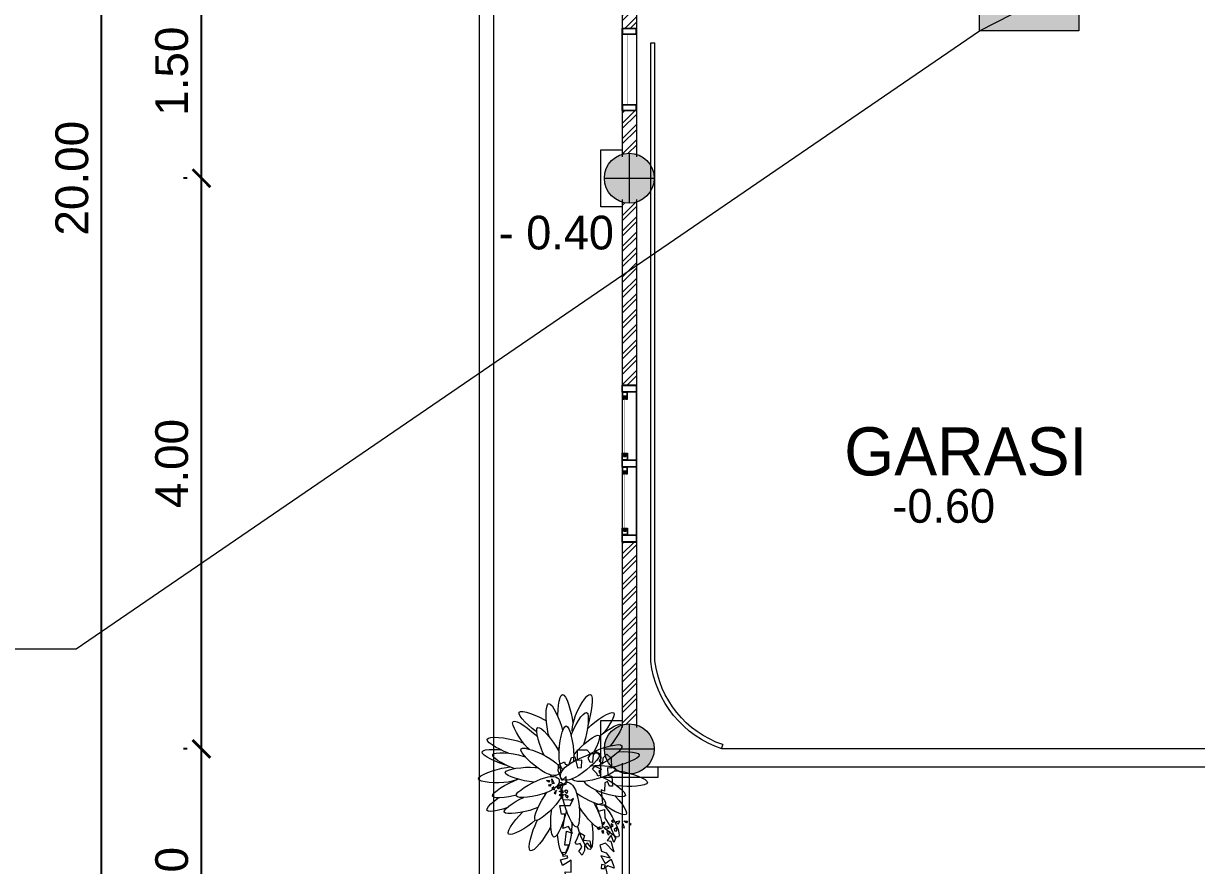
# Model space of a CAD drawing. Header units: millimetres. Extents: x -667 to -468, y -723 to -475.
# Drawn here: x -587.2 to -578.98, y -679.62 to -673.72 of the extents above; entities that cross this region are included whole.
import ezdxf

# ---------------------------------------------------------------- set-up
doc = ezdxf.new("R2010")
doc.units = ezdxf.units.MM
doc.linetypes.add('CENTER', pattern=[2, 1.25, -0.25, 0.25, -0.25])
doc.layers.get('0').update_dxf_attribs({"lineweight": 9})
doc.layers.get('Defpoints').update_dxf_attribs({"lineweight": 0})
for name, color, linetype, lineweight in [('COLUMN', 11, 'Continuous', 9), ('dinding', 36, 'Continuous', 9), ('NOTASI', 250, 'Continuous', 5), ('pintu', 6, 'Continuous', 5), ('TEXT', 26, 'Continuous', 5)]:
    doc.layers.add(name, color=color, linetype=linetype, lineweight=lineweight)
doc.layers.add('LANDSCAPE', color=7, linetype='Continuous', lineweight=9, true_color=0x002409)
doc.styles.get("Standard").update_dxf_attribs({"font": 'arial.ttf'})
doc.dimstyles.new('Copy of 1-100', dxfattribs={"dimtxt": 0.23, "dimasz": 0.125, "dimexe": 0.125, "dimexo": 0.1, "dimgap": 0.09, "dimtad": 1, "dimtoh": 1, "dimzin": 0, "dimdsep": 46, "dimtxsty": 'Standard', "dimblk": 'ARCHTICK', "dimcen": 0.09, "dimdle": 0.125, "dimclrt": 2, "dimadec": 0, "dimazin": 0, "dimtfac": 1, "dimtofl": 0, "dimtmove": 0, "dimatfit": 3, "dimldrblk": 'ARCHTICK', "dimfxl": 1, "dimtolj": 1, "dimtzin": 0, "dimarcsym": 0})
pattern_1 = [(45, (75.192764, -159.11501), (-0.053881537, 0.053881537), []), (45, (75.228685, -159.11501), (-0.053881537, 0.053881537), [])]

# ---------------------------------------------------------------- blocks, each defined once
blk = doc.blocks.new('_ArchTick')
at = {"color": 0, "linetype": 'ByBlock', "const_width": 0.15}
blk.add_lwpolyline([(-0.5, -0.5), (0.5, 0.5)], dxfattribs=at)
blk = doc.blocks.new('*D1069')
at = {"layer": 'Defpoints', "color": 0}
for p in [(-585.9555, -678.8031), (-585.9555, -678.8031), (-585.9555, -680.8031)]:
    blk.add_point(p, dxfattribs=at)
at = {"layer": 'NOTASI', "color": 0, "lineweight": -2}
for p, q in [((-585.9555, -680.9281), (-585.9555, -678.6781)), ((-586.0555, -678.8031), (-586.0805, -678.8031)), ((-586.0555, -680.8031), (-586.0805, -680.8031))]:
    blk.add_line(p, q, dxfattribs=at)
at = {"layer": 'NOTASI', "color": 0, "lineweight": -2, "xscale": 0.125, "yscale": 0.125, "zscale": 0.125}
for p, rotation in [((-585.9555, -678.8031), 90), ((-585.9555, -680.8031), 270)]:
    blk.add_blockref('_ArchTick', p, dxfattribs=dict(at, rotation=rotation))
at = {"layer": 'NOTASI', "color": 2, "insert": (-586.163, -679.8031), "char_height": 0.23, "attachment_point": 5, "rotation": 90}
blk.add_mtext('\\A1;2.00', dxfattribs=at)
blk = doc.blocks.new('*D1070')
at = {"layer": 'Defpoints', "color": 0}
for p in [(-585.9555, -674.8031), (-585.9555, -674.8031), (-585.9555, -678.8031)]:
    blk.add_point(p, dxfattribs=at)
at = {"layer": 'NOTASI', "color": 0, "lineweight": -2}
for p, q in [((-585.9555, -678.9281), (-585.9555, -674.6781)), ((-586.0555, -674.8031), (-586.0805, -674.8031)), ((-586.0555, -678.8031), (-586.0805, -678.8031))]:
    blk.add_line(p, q, dxfattribs=at)
at = {"layer": 'NOTASI', "color": 0, "lineweight": -2, "xscale": 0.125, "yscale": 0.125, "zscale": 0.125}
for p, rotation in [((-585.9555, -674.8031), 90), ((-585.9555, -678.8031), 270)]:
    blk.add_blockref('_ArchTick', p, dxfattribs=dict(at, rotation=rotation))
at = {"layer": 'NOTASI', "color": 2, "insert": (-586.163, -676.8031), "char_height": 0.23, "attachment_point": 5, "rotation": 90}
blk.add_mtext('\\A1;4.00', dxfattribs=at)
blk = doc.blocks.new('*D1071')
at = {"layer": 'Defpoints', "color": 0}
for p in [(-585.9555, -673.3031), (-585.9555, -673.3031), (-585.9555, -674.8031)]:
    blk.add_point(p, dxfattribs=at)
at = {"layer": 'NOTASI', "color": 0, "lineweight": -2}
for p, q in [((-585.9555, -674.9281), (-585.9555, -673.1781)), ((-586.0555, -673.3031), (-586.0805, -673.3031)), ((-586.0555, -674.8031), (-586.0805, -674.8031))]:
    blk.add_line(p, q, dxfattribs=at)
at = {"layer": 'NOTASI', "color": 0, "lineweight": -2, "xscale": 0.125, "yscale": 0.125, "zscale": 0.125}
for p, rotation in [((-585.9555, -673.3031), 90), ((-585.9555, -674.8031), 270)]:
    blk.add_blockref('_ArchTick', p, dxfattribs=dict(at, rotation=rotation))
at = {"layer": 'NOTASI', "color": 2, "insert": (-586.163, -674.0531), "char_height": 0.23, "attachment_point": 5, "rotation": 90}
blk.add_mtext('\\A1;1.50', dxfattribs=at)
blk = doc.blocks.new('*D1076')
at = {"layer": 'Defpoints', "color": 0}
for p in [(-586.6555, -664.8031), (-586.6555, -664.8031), (-586.4555, -684.8031)]:
    blk.add_point(p, dxfattribs=at)
at = {"layer": 'NOTASI', "color": 0, "lineweight": -2}
for p, q in [((-586.6555, -684.9281), (-586.6555, -664.6781)), ((-586.7555, -664.8031), (-586.7805, -664.8031)), ((-586.5555, -684.8031), (-586.7805, -684.8031))]:
    blk.add_line(p, q, dxfattribs=at)
at = {"layer": 'NOTASI', "color": 0, "lineweight": -2, "xscale": 0.125, "yscale": 0.125, "zscale": 0.125}
for p, rotation in [((-586.6555, -664.8031), 90), ((-586.6555, -684.8031), 270)]:
    blk.add_blockref('_ArchTick', p, dxfattribs=dict(at, rotation=rotation))
at = {"layer": 'NOTASI', "color": 2, "insert": (-586.863, -674.8031), "char_height": 0.23, "attachment_point": 5, "rotation": 90}
blk.add_mtext('\\A1;20.00', dxfattribs=at)
blk = doc.blocks.new('SEMAK')
at = {"layer": 'LANDSCAPE', "lineweight": 5}
for p, q in [((489.152, 51.826), (489.164, 51.854)), ((489.173, 51.803), (489.152, 51.826)), ((489.164, 51.854), (489.168, 51.893)), ((489.168, 51.893), (489.199, 51.885)), ((489.211, 51.817), (489.173, 51.803)), ((489.199, 51.885), (489.211, 51.862)), ((489.211, 51.862), (489.211, 51.817)), ((489.281, 51.824), (489.289, 51.859)), ((489.287, 51.805), (489.281, 51.824)), ((489.334, 51.816), (489.287, 51.805)), ((489.289, 51.859), (489.326, 51.866)), ((489.324, 51.88), (489.339, 51.879)), ((489.326, 51.866), (489.324, 51.88)), ((489.357, 51.848), (489.334, 51.816)), ((489.339, 51.879), (489.357, 51.848)), ((489.179, 51.707), (489.204, 51.75)), ((489.211, 51.677), (489.179, 51.707)), ((489.204, 51.75), (489.219, 51.714)), ((489.219, 51.714), (489.211, 51.677)), ((489.262, 51.684), (489.253, 51.621)), ((489.283, 51.692), (489.262, 51.684)), ((489.312, 51.686), (489.283, 51.692)), ((489.307, 51.653), (489.312, 51.686)), ((489.366, 51.666), (489.344, 51.638)), ((489.396, 51.667), (489.366, 51.666)), ((489.441, 51.754), (489.383, 51.739)), ((489.383, 51.739), (489.396, 51.667)), ((489.483, 51.732), (489.441, 51.754)), ((489.443, 51.619), (489.483, 51.732)), ((489.156, 51.625), (489.152, 51.576)), ((489.152, 51.576), (489.165, 51.537)), ((489.186, 51.656), (489.156, 51.625)), ((489.165, 51.537), (489.216, 51.541)), ((489.253, 51.621), (489.186, 51.656)), ((489.216, 51.541), (489.255, 51.489)), ((489.344, 51.638), (489.307, 51.653)), ((489.488, 51.574), (489.443, 51.619)), ((489.553, 51.602), (489.488, 51.574)), ((489.556, 51.634), (489.553, 51.602)), ((489.613, 51.649), (489.556, 51.634)), ((489.571, 51.529), (489.598, 51.584)), ((489.573, 51.452), (489.571, 51.529)), ((489.598, 51.584), (489.631, 51.607)), ((489.631, 51.607), (489.613, 51.649)), ((489.153, 51.374), (489.101, 51.362)), ((489.101, 51.362), (489.11, 51.321)), ((489.141, 51.494), (489.113, 51.429)), ((489.113, 51.429), (489.153, 51.374)), ((489.213, 51.374), (489.141, 51.494)), ((489.268, 51.342), (489.213, 51.374)), ((489.255, 51.489), (489.255, 51.457)), ((489.255, 51.457), (489.296, 51.367)), ((489.296, 51.367), (489.268, 51.342)), ((489.465, 51.355), (489.471, 51.399)), ((489.515, 51.314), (489.465, 51.355)), ((489.471, 51.399), (489.508, 51.427)), ((489.508, 51.427), (489.563, 51.354)), ((489.563, 51.354), (489.587, 51.381)), ((489.613, 51.492), (489.573, 51.452)), ((489.587, 51.381), (489.61, 51.334)), ((489.636, 51.439), (489.613, 51.492)), ((489.657, 51.346), (489.636, 51.439)), ((489.066, 51.206), (489.048, 51.114)), ((489.111, 51.222), (489.066, 51.206)), ((489.11, 51.321), (489.158, 51.262)), ((489.124, 51.267), (489.111, 51.222)), ((489.17, 51.211), (489.124, 51.267)), ((489.158, 51.262), (489.183, 51.252)), ((489.183, 51.252), (489.17, 51.211)), ((489.286, 51.237), (489.309, 51.282)), ((489.327, 51.2), (489.286, 51.237)), ((489.309, 51.282), (489.361, 51.258)), ((489.327, 51.15), (489.327, 51.2)), ((489.361, 51.258), (489.404, 51.299)), ((489.404, 51.299), (489.415, 51.252)), ((489.415, 51.252), (489.45, 51.278)), ((489.45, 51.278), (489.454, 51.221)), ((489.454, 51.221), (489.485, 51.172)), ((489.558, 51.282), (489.515, 51.314)), ((489.564, 51.21), (489.558, 51.282)), ((489.59, 51.189), (489.564, 51.21)), ((489.61, 51.334), (489.657, 51.346)), ((489.048, 51.114), (489.106, 51.116)), ((489.106, 51.116), (489.165, 51.182)), ((489.165, 51.182), (489.197, 51.171)), ((489.197, 51.171), (489.171, 51.149)), ((489.171, 51.149), (489.189, 51.033)), ((489.199, 51.025), (489.216, 51.074)), ((489.216, 51.074), (489.256, 51.076)), ((489.264, 51.053), (489.24, 51.023)), ((489.256, 51.076), (489.264, 51.053)), ((489.402, 51.183), (489.327, 51.15)), ((489.399, 51.152), (489.415, 51.17)), ((489.405, 51.127), (489.399, 51.152)), ((489.415, 51.17), (489.402, 51.183)), ((489.436, 51.133), (489.405, 51.127)), ((489.467, 51.115), (489.436, 51.133)), ((489.485, 51.172), (489.467, 51.115)), ((489.528, 51.04), (489.549, 51.076)), ((489.549, 51.076), (489.64, 51.09)), ((489.649, 51.182), (489.59, 51.189)), ((489.64, 51.09), (489.653, 51.048)), ((489.701, 51.129), (489.649, 51.182)), ((489.653, 51.048), (489.709, 51.068)), ((489.709, 51.068), (489.701, 51.129)), ((489.189, 51.033), (489.199, 51.025)), ((489.258, 50.936), (489.212, 50.869)), ((489.24, 51.023), (489.251, 50.99)), ((489.251, 50.99), (489.279, 50.943)), ((489.279, 50.943), (489.258, 50.936)), ((489.434, 50.875), (489.458, 50.933)), ((489.458, 50.933), (489.496, 50.9)), ((489.496, 50.9), (489.505, 50.99)), ((489.505, 50.99), (489.544, 50.971)), ((489.61, 51.018), (489.528, 51.04)), ((489.544, 50.971), (489.599, 50.897)), ((489.599, 50.897), (489.623, 50.927)), ((489.642, 50.988), (489.61, 51.018)), ((489.623, 50.927), (489.642, 50.988)), ((489.08, 50.865), (489.074, 50.846)), ((489.074, 50.846), (489.091, 50.804)), ((489.121, 50.869), (489.08, 50.865)), ((489.091, 50.804), (489.124, 50.82)), ((489.188, 50.882), (489.121, 50.869)), ((489.124, 50.82), (489.171, 50.813)), ((489.188, 50.755), (489.163, 50.698)), ((489.171, 50.813), (489.188, 50.755)), ((489.212, 50.869), (489.188, 50.882)), ((489.439, 50.83), (489.434, 50.875)), ((489.48, 50.765), (489.439, 50.83)), ((489.508, 50.785), (489.48, 50.765)), ((489.514, 50.731), (489.508, 50.785)), ((489.537, 50.766), (489.514, 50.731)), ((489.567, 50.746), (489.537, 50.766)), ((489.607, 50.749), (489.567, 50.746)), ((489.608, 50.819), (489.607, 50.749)), ((489.651, 50.837), (489.608, 50.819)), ((489.671, 50.799), (489.651, 50.837)), ((489.673, 50.714), (489.671, 50.799)), ((489.786, 50.8), (489.747, 50.8)), ((489.747, 50.8), (489.788, 50.76)), ((489.792, 50.811), (489.786, 50.8)), ((489.788, 50.76), (489.827, 50.76)), ((489.827, 50.76), (489.792, 50.811)), ((489.128, 50.701), (489.143, 50.634)), ((489.163, 50.698), (489.128, 50.701)), ((489.143, 50.634), (489.202, 50.619)), ((489.202, 50.619), (489.221, 50.672)), ((489.221, 50.672), (489.277, 50.688)), ((489.299, 50.67), (489.268, 50.625)), ((489.268, 50.625), (489.297, 50.599)), ((489.277, 50.688), (489.299, 50.67)), ((489.297, 50.599), (489.296, 50.575)), ((489.318, 50.556), (489.344, 50.595)), ((489.344, 50.595), (489.389, 50.577)), ((489.572, 50.518), (489.593, 50.609)), ((489.593, 50.609), (489.608, 50.612)), ((489.608, 50.612), (489.653, 50.547)), ((489.731, 50.614), (489.673, 50.714)), ((489.706, 50.554), (489.731, 50.614)), ((489.719, 50.688), (489.721, 50.722)), ((489.748, 50.666), (489.719, 50.688)), ((489.721, 50.722), (489.735, 50.724)), ((489.735, 50.724), (489.763, 50.694)), ((489.763, 50.694), (489.748, 50.666)), ((489.805, 50.656), (489.819, 50.684)), ((489.862, 50.639), (489.805, 50.656)), ((489.819, 50.684), (489.864, 50.689)), ((489.864, 50.689), (489.862, 50.639)), ((489.261, 50.523), (489.284, 50.417)), ((489.296, 50.575), (489.318, 50.556)), ((489.374, 50.493), (489.439, 50.524)), ((489.385, 50.517), (489.374, 50.493)), ((489.389, 50.577), (489.385, 50.517)), ((489.441, 50.478), (489.396, 50.39)), ((489.434, 50.469), (489.449, 50.523)), ((489.479, 50.477), (489.434, 50.469)), ((489.439, 50.524), (489.441, 50.478)), ((489.464, 50.408), (489.479, 50.477)), ((489.579, 50.477), (489.464, 50.408)), ((489.574, 50.523), (489.541, 50.492)), ((489.541, 50.492), (489.579, 50.477)), ((489.607, 50.489), (489.572, 50.518)), ((489.593, 50.415), (489.607, 50.489)), ((489.653, 50.547), (489.706, 50.554)), ((489.758, 50.473), (489.763, 50.523)), ((489.808, 50.358), (489.758, 50.473)), ((489.126, 50.312), (489.167, 50.312)), ((489.153, 50.271), (489.126, 50.312)), ((489.167, 50.312), (489.153, 50.271)), ((489.216, 50.419), (489.187, 50.245)), ((489.284, 50.417), (489.216, 50.419)), ((489.262, 50.318), (489.228, 50.305)), ((489.228, 50.305), (489.241, 50.277)), ((489.249, 50.396), (489.275, 50.422)), ((489.253, 50.377), (489.249, 50.396)), ((489.292, 50.351), (489.253, 50.377)), ((489.262, 50.277), (489.262, 50.318)), ((489.27, 50.266), (489.281, 50.303)), ((489.275, 50.422), (489.29, 50.428)), ((489.281, 50.303), (489.318, 50.258)), ((489.309, 50.398), (489.286, 50.381)), ((489.286, 50.381), (489.292, 50.351)), ((489.29, 50.428), (489.309, 50.398)), ((489.361, 50.282), (489.372, 50.312)), ((489.372, 50.312), (489.396, 50.284)), ((489.396, 50.39), (489.426, 50.366)), ((489.426, 50.366), (489.454, 50.355)), ((489.454, 50.355), (489.471, 50.282)), ((489.525, 50.42), (489.565, 50.405)), ((489.526, 50.366), (489.525, 50.42)), ((489.579, 50.342), (489.526, 50.366)), ((489.553, 50.286), (489.584, 50.316)), ((489.567, 50.262), (489.553, 50.286)), ((489.565, 50.405), (489.593, 50.415)), ((489.584, 50.316), (489.579, 50.342)), ((489.648, 50.248), (489.703, 50.303)), ((489.703, 50.303), (489.773, 50.308)), ((489.773, 50.308), (489.808, 50.358)), ((488.975, 50.204), (488.975, 50.166)), ((489.005, 50.196), (488.975, 50.204)), ((488.975, 50.166), (489.005, 50.196)), ((489.013, 50.173), (489.005, 50.143)), ((489.005, 50.143), (489.036, 50.143)), ((489.036, 50.143), (489.013, 50.173)), ((489.036, 50.219), (489.066, 50.204)), ((489.036, 50.181), (489.036, 50.219)), ((489.066, 50.204), (489.036, 50.181)), ((489.104, 50.249), (489.081, 50.242)), ((489.081, 50.242), (489.089, 50.211)), ((489.085, 50.175), (489.092, 50.134)), ((489.132, 50.161), (489.085, 50.175)), ((489.089, 50.211), (489.104, 50.249)), ((489.092, 50.134), (489.132, 50.161)), ((489.125, 50.223), (489.118, 50.196)), ((489.118, 50.196), (489.159, 50.216)), ((489.159, 50.216), (489.125, 50.223)), ((489.151, 50.257), (489.174, 50.234)), ((489.189, 50.257), (489.151, 50.257)), ((489.165, 50.202), (489.154, 50.043)), ((489.223, 50.187), (489.165, 50.202)), ((489.174, 50.234), (489.189, 50.257)), ((489.184, 50.214), (489.199, 50.223)), ((489.192, 50.202), (489.184, 50.214)), ((489.187, 50.245), (489.216, 50.238)), ((489.214, 50.204), (489.192, 50.202)), ((489.199, 50.223), (489.214, 50.204)), ((489.216, 50.238), (489.223, 50.187)), ((489.243, 50.256), (489.221, 50.254)), ((489.221, 50.254), (489.236, 50.228)), ((489.236, 50.228), (489.252, 50.236)), ((489.241, 50.277), (489.262, 50.277)), ((489.252, 50.236), (489.243, 50.256)), ((489.277, 50.251), (489.27, 50.266)), ((489.312, 50.232), (489.277, 50.251)), ((489.318, 50.258), (489.312, 50.232)), ((489.376, 50.258), (489.361, 50.282)), ((489.396, 50.284), (489.376, 50.258)), ((489.471, 50.282), (489.504, 50.262)), ((489.504, 50.262), (489.517, 50.225)), ((489.517, 50.225), (489.567, 50.262)), ((489.698, 50.243), (489.648, 50.248)), ((489.682, 50.017), (489.705, 50.147)), ((489.837, 50.229), (489.698, 50.243)), ((489.705, 50.147), (489.757, 50.144)), ((489.757, 50.144), (489.812, 50.154)), ((489.812, 50.154), (489.837, 50.229)), ((489.154, 50.043), (489.234, 50.053)), ((489.234, 50.053), (489.239, 49.898)), ((489.626, 50.026), (489.666, 50.026)), ((489.631, 49.976), (489.626, 50.026)), ((489.681, 49.986), (489.631, 49.976)), ((489.666, 50.026), (489.681, 49.986)), ((489.712, 49.997), (489.682, 50.017)), ((489.792, 50.032), (489.712, 49.997)), ((489.762, 49.913), (489.787, 49.997)), ((489.787, 49.997), (489.792, 50.032)), ((489.125, 49.96), (489.104, 49.888)), ((489.104, 49.888), (489.198, 49.866)), ((489.169, 49.939), (489.125, 49.96)), ((489.14, 49.845), (489.133, 49.787)), ((489.191, 49.837), (489.14, 49.845)), ((489.239, 49.898), (489.169, 49.939)), ((489.198, 49.866), (489.191, 49.837)), ((489.388, 49.838), (489.347, 49.79)), ((489.422, 49.783), (489.388, 49.838)), ((489.627, 49.863), (489.682, 49.963)), ((489.747, 49.898), (489.627, 49.863)), ((489.682, 49.963), (489.762, 49.913)), ((489.702, 49.828), (489.747, 49.898)), ((489.133, 49.787), (489.179, 49.794)), ((489.171, 49.7), (489.2, 49.518)), ((489.221, 49.7), (489.171, 49.7)), ((489.179, 49.794), (489.221, 49.7)), ((489.327, 49.7), (489.306, 49.673)), ((489.368, 49.686), (489.327, 49.7)), ((489.347, 49.79), (489.388, 49.734)), ((489.388, 49.734), (489.368, 49.686)), ((489.422, 49.714), (489.422, 49.783)), ((489.463, 49.687), (489.422, 49.714)), ((489.511, 49.748), (489.463, 49.687)), ((489.497, 49.66), (489.511, 49.748)), ((489.622, 49.723), (489.642, 49.803)), ((489.697, 49.698), (489.622, 49.723)), ((489.642, 49.803), (489.702, 49.828)), ((489.802, 49.818), (489.697, 49.698)), ((489.722, 49.668), (489.767, 49.678)), ((489.767, 49.678), (489.802, 49.818)), ((489.807, 49.698), (489.778, 49.599)), ((489.832, 49.648), (489.807, 49.698)), ((489.2, 49.518), (489.275, 49.548)), ((489.275, 49.548), (489.23, 49.46)), ((489.306, 49.673), (489.334, 49.625)), ((489.334, 49.625), (489.368, 49.544)), ((489.368, 49.544), (489.429, 49.585)), ((489.409, 49.646), (489.497, 49.66)), ((489.429, 49.585), (489.409, 49.646)), ((489.653, 49.543), (489.668, 49.567)), ((489.677, 49.535), (489.653, 49.543)), ((489.668, 49.567), (489.685, 49.56)), ((489.685, 49.56), (489.677, 49.535)), ((489.778, 49.599), (489.722, 49.668)), ((489.741, 49.598), (489.725, 49.553)), ((489.725, 49.553), (489.756, 49.545)), ((489.756, 49.545), (489.741, 49.598)), ((489.767, 49.478), (489.832, 49.648)), ((489.819, 49.529), (489.824, 49.544)), ((489.854, 49.504), (489.819, 49.529)), ((489.824, 49.544), (489.854, 49.549)), ((489.854, 49.549), (489.854, 49.504)), ((489.154, 49.482), (489.181, 49.355)), ((489.23, 49.46), (489.154, 49.482)), ((489.602, 49.499), (489.624, 49.518)), ((489.641, 49.484), (489.602, 49.499)), ((489.624, 49.518), (489.641, 49.484)), ((489.668, 49.438), (489.685, 49.462)), ((489.705, 49.426), (489.668, 49.438)), ((489.685, 49.462), (489.705, 49.426)), ((489.697, 49.498), (489.702, 49.518)), ((489.727, 49.483), (489.697, 49.498)), ((489.702, 49.518), (489.757, 49.508)), ((489.707, 49.373), (489.767, 49.478)), ((489.707, 49.263), (489.707, 49.373)), ((489.757, 49.508), (489.727, 49.483)), ((489.779, 49.5), (489.809, 49.477)), ((489.786, 49.454), (489.779, 49.5)), ((489.809, 49.477), (489.786, 49.454)), ((489.79, 49.419), (489.813, 49.442)), ((489.813, 49.404), (489.79, 49.419)), ((489.813, 49.442), (489.813, 49.404)), ((489.846, 49.432), (489.875, 49.461)), ((489.897, 49.425), (489.846, 49.432)), ((489.875, 49.461), (489.897, 49.425)), ((489.92, 49.506), (489.955, 49.516)), ((489.94, 49.461), (489.92, 49.506)), ((489.955, 49.516), (489.94, 49.461)), ((489.984, 49.45), (489.952, 49.428)), ((489.952, 49.428), (489.998, 49.428)), ((489.998, 49.428), (489.984, 49.45)), ((490.02, 49.481), (490.045, 49.476)), ((490.025, 49.461), (490.02, 49.481)), ((490.045, 49.476), (490.025, 49.461)), ((489.146, 49.295), (489.131, 49.18)), ((489.191, 49.295), (489.146, 49.295)), ((489.181, 49.355), (489.191, 49.295)), ((489.598, 49.202), (489.627, 49.281)), ((489.627, 49.281), (489.707, 49.263)), ((489.13, 49.042), (489.173, 49.071)), ((489.131, 49.18), (489.266, 49.19)), ((489.181, 49.114), (489.156, 49.069)), ((489.156, 49.069), (489.159, 48.924)), ((489.173, 49.071), (489.187, 49.043)), ((489.246, 49.114), (489.181, 49.114)), ((489.225, 49.092), (489.204, 49.037)), ((489.245, 49.065), (489.225, 49.092)), ((489.276, 49.124), (489.246, 49.114)), ((489.266, 49.19), (489.311, 49.099)), ((489.311, 49.099), (489.276, 49.124)), ((489.687, 49.183), (489.598, 49.202)), ((489.677, 49.007), (489.687, 49.183)), ((489.008, 48.929), (489.001, 48.906)), ((489.031, 48.899), (489.008, 48.929)), ((489.037, 48.954), (489.071, 48.975)), ((489.064, 48.934), (489.037, 48.954)), ((489.064, 49.015), (489.084, 49.029)), ((489.098, 48.981), (489.064, 49.015)), ((489.071, 48.975), (489.064, 48.934)), ((489.084, 49.029), (489.098, 48.981)), ((489.118, 48.968), (489.104, 48.932)), ((489.104, 48.932), (489.14, 48.947)), ((489.14, 48.947), (489.118, 48.968)), ((489.13, 48.934), (489.123, 48.912)), ((489.187, 49.043), (489.13, 49.042)), ((489.184, 49.013), (489.13, 48.998)), ((489.13, 48.998), (489.176, 48.982)), ((489.18, 48.905), (489.13, 48.934)), ((489.159, 48.924), (489.227, 48.91)), ((489.176, 48.982), (489.184, 49.013)), ((489.202, 49), (489.231, 49.029)), ((489.224, 48.986), (489.202, 49)), ((489.204, 49.037), (489.245, 49.065)), ((489.245, 49), (489.224, 48.986)), ((489.231, 49.029), (489.245, 49)), ((489.72, 49.027), (489.677, 49.007)), ((489.73, 48.917), (489.72, 49.027)), ((489.766, 48.902), (489.73, 48.917)), ((489.786, 48.964), (489.766, 48.902)), ((489.827, 48.964), (489.786, 48.964)), ((489.827, 48.834), (489.827, 48.964)), ((489.006, 48.871), (488.975, 48.848)), ((488.975, 48.848), (489.013, 48.848)), ((489.001, 48.906), (489.031, 48.899)), ((489.013, 48.848), (489.006, 48.871)), ((489.05, 48.893), (489.043, 48.831)), ((489.043, 48.831), (489.071, 48.893)), ((489.071, 48.893), (489.05, 48.893)), ((489.123, 48.912), (489.18, 48.905)), ((489.172, 48.856), (489.131, 48.725)), ((489.234, 48.808), (489.172, 48.856)), ((489.227, 48.91), (489.234, 48.808)), ((489.63, 48.79), (489.58, 48.732)), ((489.645, 48.826), (489.63, 48.79)), ((489.681, 48.812), (489.645, 48.826)), ((489.66, 48.768), (489.681, 48.812)), ((489.696, 48.739), (489.66, 48.768)), ((489.773, 48.821), (489.827, 48.834)), ((489.773, 48.724), (489.773, 48.821)), ((489.131, 48.725), (489.145, 48.65)), ((489.145, 48.65), (489.22, 48.616)), ((489.22, 48.616), (489.227, 48.65)), ((489.227, 48.65), (489.275, 48.664)), ((489.275, 48.664), (489.316, 48.568)), ((489.357, 48.561), (489.384, 48.703)), ((489.384, 48.703), (489.438, 48.703)), ((489.438, 48.703), (489.445, 48.608)), ((489.527, 48.587), (489.548, 48.635)), ((489.548, 48.635), (489.589, 48.642)), ((489.58, 48.732), (489.609, 48.696)), ((489.589, 48.642), (489.602, 48.546)), ((489.609, 48.696), (489.696, 48.739)), ((489.671, 48.628), (489.718, 48.669)), ((489.698, 48.587), (489.671, 48.628)), ((489.718, 48.669), (489.725, 48.594)), ((489.827, 48.731), (489.773, 48.724)), ((489.827, 48.601), (489.827, 48.731)), ((489.316, 48.568), (489.357, 48.561)), ((489.391, 48.608), (489.398, 48.471)), ((489.445, 48.608), (489.391, 48.608)), ((489.398, 48.471), (489.52, 48.478)), ((489.52, 48.478), (489.561, 48.533)), ((489.561, 48.533), (489.527, 48.587)), ((489.602, 48.546), (489.636, 48.505)), ((489.636, 48.505), (489.698, 48.587)), ((489.725, 48.594), (489.773, 48.547)), ((489.773, 48.547), (489.827, 48.601))]:
    blk.add_line(p, q, dxfattribs=at)
blk = doc.blocks.new('fg')
for points in [[(1357, 1854), (1357, 1876), (1360, 1938), (1365, 1997), (1374, 2049), (1385, 2092), (1399, 2120), (1415, 2132), (1433, 2124), (1452, 2098), (1472, 2059), (1491, 2009), (1509, 1953), (1524, 1893), (1537, 1833), (1545, 1776)], [(1540, 1660), (1537, 1687), (1540, 1724), (1547, 1767), (1561, 1815), (1580, 1868), (1605, 1924), (1634, 1979), (1663, 2030), (1693, 2074), (1721, 2108), (1746, 2128), (1765, 2132), (1778, 2117), (1785, 2086), (1787, 2042), (1783, 1989), (1775, 1930), (1764, 1869), (1750, 1809), (1735, 1755)], [(1094, 1661), (1085, 1668), (1036, 1705), (989, 1745), (947, 1786), (911, 1826), (885, 1861), (871, 1890), (872, 1910), (889, 1919), (921, 1918), (964, 1909), (1015, 1893), (1071, 1872), (1127, 1847), (1182, 1819), (1214, 1801)], [(1251, 1596), (1238, 1639), (1226, 1695), (1218, 1755), (1212, 1817), (1210, 1876), (1212, 1929), (1218, 1973), (1228, 2003), (1242, 2016), (1261, 2011), (1284, 1988), (1308, 1951), (1334, 1905), (1359, 1851), (1382, 1793), (1402, 1735), (1417, 1681)], [(997, 1445), (979, 1463), (941, 1506), (904, 1554), (869, 1605), (838, 1656), (813, 1703), (797, 1744), (790, 1775), (796, 1794), (816, 1798), (846, 1789), (886, 1770), (931, 1741), (979, 1707), (1028, 1668), (1073, 1628), (1105, 1597)], [(1522, 1618), (1532, 1643), (1557, 1699), (1585, 1754), (1616, 1805), (1645, 1849), (1674, 1882), (1698, 1903), (1718, 1906), (1731, 1891), (1737, 1860), (1739, 1816), (1735, 1763), (1727, 1704), (1716, 1643), (1702, 1584), (1686, 1529)], [(1545, 1776), (1546, 1762)], [(1726, 1697), (1734, 1706), (1775, 1745), (1822, 1784), (1871, 1821), (1921, 1854), (1967, 1880), (2007, 1898), (2038, 1906), (2057, 1901), (2062, 1881), (2055, 1850), (2036, 1810), (2010, 1764), (1977, 1715), (1941, 1665), (1918, 1637)], [(1188, 1367), (1171, 1400), (1148, 1457), (1127, 1515), (1110, 1572), (1099, 1624), (1093, 1667), (1095, 1699), (1106, 1716), (1126, 1715), (1153, 1699), (1186, 1670), (1222, 1631), (1260, 1585), (1297, 1535), (1331, 1484), (1360, 1435)], [(1422, 1188), (1420, 1191), (1405, 1213), (1392, 1241), (1382, 1277), (1375, 1320), (1372, 1370), (1373, 1427), (1379, 1488), (1387, 1549), (1399, 1607), (1413, 1658), (1428, 1699), (1445, 1727), (1462, 1737), (1479, 1727), (1496, 1699), (1511, 1658), (1525, 1607), (1537, 1549), (1547, 1488), (1553, 1427), (1556, 1370)], [(1417, 1681), (1419, 1674)], [(1556, 1367), (1572, 1389), (1609, 1432), (1651, 1476), (1697, 1518), (1742, 1556), (1785, 1587), (1823, 1609), (1853, 1620), (1873, 1616), (1880, 1598), (1876, 1566), (1862, 1524), (1840, 1476), (1813, 1423), (1808, 1414)], [(1735, 1755), (1733, 1752)], [(1878, 1604), (1918, 1637), (1968, 1674), (2018, 1706), (2064, 1732), (2104, 1750), (2135, 1757), (2155, 1752), (2159, 1733), (2152, 1702), (2133, 1662), (2106, 1616), (2073, 1567), (2036, 1517), (2011, 1486)], [(740, 1395), (685, 1417), (630, 1444), (578, 1472), (533, 1500), (498, 1527), (477, 1551), (473, 1571), (487, 1584), (518, 1592), (562, 1595), (616, 1593), (675, 1587), (736, 1577), (796, 1565), (851, 1551)], [(851, 1551), (898, 1535), (929, 1521)], [(1686, 1529), (1673, 1497)], [(1738, 1375), (1747, 1381), (1790, 1406), (1842, 1430), (1899, 1453), (1958, 1472), (2015, 1488), (2067, 1498), (2111, 1503), (2142, 1500), (2159, 1489), (2158, 1469), (2141, 1442), (2111, 1410), (2071, 1374), (2024, 1338), (1974, 1302), (1922, 1269), (1873, 1241)], [(713, 1244), (687, 1251), (629, 1271), (572, 1294), (519, 1320), (472, 1346), (436, 1371), (414, 1393), (408, 1412), (422, 1427), (452, 1436), (496, 1441), (549, 1442), (609, 1440), (644, 1437)], [(810, 1203), (755, 1225), (699, 1251), (647, 1278), (601, 1306), (566, 1333), (545, 1357), (541, 1376), (555, 1390), (586, 1398), (630, 1401), (683, 1400), (742, 1394), (803, 1386), (864, 1374), (919, 1360)], [(919, 1360), (948, 1351)], [(1185, 1373), (1181, 1371)], [(1376, 1460), (1363, 1459), (1345, 1464), (1342, 1465)], [(1360, 1435), (1373, 1408)], [(1556, 1370), (1555, 1320), (1552, 1291)], [(2114, 1413), (2117, 1413), (2178, 1415), (2238, 1414), (2291, 1410), (2334, 1402), (2364, 1390), (2376, 1375), (2370, 1356), (2346, 1335), (2308, 1312), (2260, 1290), (2205, 1268), (2146, 1248), (2087, 1231), (2045, 1221)], [(858, 1071), (828, 1057), (786, 1045), (737, 1035), (681, 1029), (620, 1026), (558, 1026), (499, 1030), (446, 1037), (403, 1046), (374, 1059), (362, 1075), (369, 1093), (394, 1113), (433, 1134), (482, 1155), (538, 1175), (597, 1193), (657, 1207), (713, 1217)], [(1061, 1035), (1057, 1035), (1000, 1041), (940, 1051), (880, 1065), (823, 1081), (773, 1099), (733, 1117), (707, 1136), (699, 1154), (710, 1170), (738, 1185), (781, 1197), (833, 1207), (892, 1214), (954, 1219), (1015, 1220), (1072, 1218)], [(713, 1217), (760, 1223)], [(1072, 1218), (1097, 1216)], [(1398, 1229), (1394, 1223), (1380, 1212)], [(1774, 1238), (1821, 1241), (1883, 1242), (1942, 1239), (1995, 1233), (2038, 1224), (2067, 1211), (2080, 1196), (2073, 1177), (2048, 1157), (2010, 1135), (1961, 1114), (1905, 1093), (1846, 1075), (1787, 1059), (1731, 1048)], [(2070, 1175), (2081, 1176), (2131, 1171), (2187, 1161), (2247, 1147), (2306, 1129), (2362, 1109), (2410, 1087), (2449, 1066), (2473, 1045), (2480, 1027), (2468, 1011), (2439, 999), (2396, 990), (2343, 984), (2283, 980), (2221, 980), (2160, 983), (2104, 989)], [(836, 871), (802, 862), (742, 850), (683, 841), (630, 837), (586, 838), (555, 844), (540, 857), (543, 877), (564, 902), (597, 930), (641, 961), (691, 991), (746, 1021), (801, 1047), (854, 1069)], [(854, 1069), (859, 1070)], [(1270, 1124), (1271, 1116), (1267, 1102)], [(1373, 1028), (1380, 1029), (1398, 1027), (1413, 1019), (1425, 1006), (1429, 999)], [(1472, 1031), (1470, 1043), (1471, 1057)], [(1731, 1048), (1682, 1042), (1639, 1040), (1602, 1043), (1572, 1049), (1548, 1059), (1531, 1071), (1530, 1072)], [(1831, 934), (1786, 956), (1749, 979), (1720, 1001), (1699, 1023), (1686, 1042)], [(1916, 1097), (1960, 1075), (2013, 1045), (2065, 1011), (2112, 976), (2153, 942), (2184, 910), (2201, 884), (2203, 864), (2187, 853), (2155, 849), (2111, 852), (2059, 861), (2001, 875), (1942, 892), (1884, 912), (1831, 934)], [(1415, 873), (1395, 836), (1367, 795), (1332, 750), (1291, 705), (1247, 661), (1203, 622), (1161, 589), (1124, 566), (1094, 554), (1074, 556), (1067, 575), (1070, 606), (1082, 649), (1102, 698), (1127, 752), (1157, 806), (1188, 859), (1220, 906)], [(1187, 892), (1200, 886), (1205, 883)], [(1599, 888), (1594, 891)], [(1828, 935), (1842, 922), (1883, 879), (1917, 838), (1941, 802), (1954, 773), (1952, 753), (1934, 745), (1902, 747), (1860, 758), (1810, 776), (1755, 800), (1700, 827), (1647, 857), (1599, 888)], [(2104, 989), (2092, 991)], [(717, 711), (670, 696), (613, 681), (561, 671), (517, 667), (485, 670), (469, 681), (470, 701), (487, 728), (518, 760), (558, 795), (605, 831), (614, 837)], [(1112, 720), (1107, 717), (1061, 697), (1007, 679), (948, 664), (887, 652), (828, 643), (775, 639), (731, 640), (700, 646), (685, 659), (689, 679), (709, 704), (742, 732), (786, 763), (837, 793), (891, 823), (932, 842)], [(1806, 778), (1817, 758), (1845, 703), (1870, 646), (1890, 591), (1906, 540), (1914, 497), (1914, 465), (1905, 447), (1885, 447), (1856, 461), (1822, 488), (1783, 524), (1742, 567), (1702, 615), (1664, 663), (1632, 710)], [(1933, 745), (1943, 735), (1975, 696), (2007, 649), (2039, 597), (2068, 542), (2093, 489), (2112, 439), (2123, 397), (2126, 365), (2118, 347), (2098, 345), (2069, 357), (2032, 381), (1990, 414), (1946, 454), (1914, 487)], [(2078, 858), (2081, 855), (2121, 808), (2157, 761), (2186, 717), (2207, 679), (2216, 648), (2213, 629), (2194, 622), (2162, 628), (2121, 643), (2073, 666), (2022, 696), (1969, 729), (1942, 748)], [(1075, 556), (1075, 556), (1031, 520), (982, 484), (930, 450), (878, 421), (830, 398), (789, 383), (758, 377), (739, 384), (735, 403), (745, 434), (766, 472), (795, 517), (831, 564), (871, 611), (913, 656), (915, 658)], [(1464, 684), (1453, 632), (1436, 574), (1416, 515), (1394, 460), (1371, 412), (1348, 375), (1327, 351), (1308, 344), (1293, 357), (1282, 387), (1274, 430), (1270, 483), (1269, 543), (1271, 605), (1276, 666), (1280, 694)], [(1271, 685), (1278, 680)], [(1632, 710), (1624, 724)], [(1270, 485), (1259, 460), (1232, 410), (1200, 359), (1164, 308), (1128, 261), (1092, 222), (1059, 192), (1032, 176), (1012, 175), (1002, 191), (999, 223), (1004, 267), (1015, 319), (1031, 376), (1050, 435), (1072, 492), (1095, 544)], [(1095, 544), (1102, 557)], [(1532, 532), (1533, 486), (1530, 430), (1522, 369), (1511, 308), (1497, 250), (1482, 200), (1465, 159), (1447, 132), (1430, 123), (1413, 134), (1397, 162), (1383, 203), (1371, 255), (1361, 314), (1354, 375), (1353, 383)], [(1780, 527), (1783, 511), (1790, 451), (1794, 389), (1795, 330), (1792, 277), (1785, 233), (1775, 203), (1760, 190), (1741, 196), (1719, 219), (1696, 256), (1671, 304), (1647, 358), (1626, 416), (1607, 474), (1605, 482)]]:
    blk.add_lwpolyline(points)
for points in [[(1255, 1330), (1297, 1302), (1330, 1275), (1356, 1249), (1374, 1224), (1386, 1201), (1391, 1180), (1390, 1162), (1383, 1146), (1371, 1133), (1354, 1124), (1333, 1118), (1306, 1118), (1275, 1122), (1239, 1133), (1200, 1150), (1156, 1175), (1109, 1207), (1060, 1244), (1014, 1285), (971, 1326), (935, 1365), (909, 1400), (895, 1429), (896, 1449), (914, 1458), (946, 1457), (989, 1448), (1039, 1432), (1095, 1411), (1151, 1386), (1206, 1358)], [(1619, 1118), (1576, 1093), (1537, 1075), (1502, 1063), (1472, 1057), (1447, 1057), (1426, 1062), (1410, 1071), (1398, 1083), (1392, 1100), (1391, 1119), (1395, 1141), (1406, 1165), (1424, 1191), (1449, 1219), (1482, 1247), (1524, 1275), (1573, 1304), (1628, 1331), (1685, 1355), (1740, 1376), (1791, 1391), (1834, 1399), (1866, 1399), (1884, 1389), (1884, 1369), (1869, 1341), (1842, 1306), (1806, 1268), (1763, 1227), (1715, 1187), (1667, 1150)], [(1149, 1073), (1196, 1089), (1238, 1099), (1275, 1103), (1305, 1102), (1330, 1098), (1350, 1089), (1364, 1077), (1372, 1062), (1375, 1044), (1372, 1025), (1363, 1005), (1348, 983), (1325, 961), (1295, 940), (1257, 919), (1210, 900), (1156, 882), (1097, 867), (1037, 854), (978, 846), (925, 841), (881, 842), (850, 849), (835, 862), (838, 881), (858, 906), (892, 934), (936, 965), (986, 996), (1041, 1025), (1096, 1051)], [(1425, 811), (1416, 860), (1412, 903), (1412, 939), (1417, 969), (1425, 994), (1436, 1012), (1450, 1024), (1466, 1031), (1484, 1031), (1503, 1026), (1522, 1014), (1541, 995), (1559, 970), (1577, 937), (1592, 897), (1605, 848), (1616, 792), (1623, 732), (1627, 670), (1628, 611), (1625, 558), (1618, 514), (1608, 484), (1593, 471), (1574, 477), (1552, 500), (1528, 537), (1504, 585), (1480, 639), (1458, 697), (1440, 755)]]:
    blk.add_lwpolyline(points, close=True)
blk = doc.blocks.new('kolommm bulat')
at = {"layer": 'NOTASI'}
h = blk.add_hatch(color=256, dxfattribs=at)
h.paths.add_polyline_path([(-808.9141, -494.9305), (-808.9141, -495.1055), (-808.7391, -495.1055, 0.414214)])
h.paths.add_polyline_path([(-808.9141, -494.9305, 0.414214), (-809.0891, -495.1055), (-808.9141, -495.1055)])
h.paths.add_polyline_path([(-808.9141, -495.1055), (-809.0891, -495.1055, 0.414214), (-808.9141, -495.2805)])
h.paths.add_polyline_path([(-808.7391, -495.1055), (-808.9141, -495.1055), (-808.9141, -495.2805, 0.414214)])
for p, q in [((-808.9141, -494.9305), (-808.9141, -495.2805)), ((-809.0891, -495.1055), (-808.7391, -495.1055))]:
    blk.add_line(p, q)
blk.add_circle((-808.9141, -495.1055), 0.175)
blk = doc.blocks.new('FCE')
h = blk.add_hatch()
h.set_pattern_fill('ANSI31', color=30, scale=0.02, angle=-180, style=0)
h.set_pattern_definition([(45, (-1849.7851361, -2568.5427676), (-0.0017677669529, 0.0017677669529), [])])
h.paths.add_polyline_path([(-655.011, -509.7223), (-655.009, -509.7223, -0.354282), (-655.007, -509.7193), (-655.027, -509.7193), (-655.027, -509.7273), (-655.011, -509.7273)])
h.paths.add_polyline_path([(-655.027, -509.7113), (-655.027, -509.7193), (-655.007, -509.7193, -0.354282), (-655.009, -509.7163), (-655.011, -509.7163), (-655.011, -509.7113)])
h = blk.add_hatch()
h.set_pattern_fill('ANSI31', color=30, scale=0.02, angle=-180, style=0)
h.set_pattern_definition([(135, (540.1511286, -2568.5427676), (0.0017677669529, 0.0017677669529), [])])
h.paths.add_polyline_path([(-654.623, -509.7223), (-654.625, -509.7223, 0.354282), (-654.627, -509.7193), (-654.607, -509.7193), (-654.607, -509.7273), (-654.623, -509.7273)])
h.paths.add_polyline_path([(-654.607, -509.7113), (-654.607, -509.7193), (-654.627, -509.7193, 0.354282), (-654.625, -509.7163), (-654.623, -509.7163), (-654.623, -509.7113)])
h = blk.add_hatch()
h.set_pattern_fill('ANSI31', color=30, scale=0.02, angle=-180, style=0)
h.set_pattern_definition([(45, (-1849.2601361, -2568.5427676), (-0.0017677669529, 0.0017677669529), [])])
h.paths.add_polyline_path([(-654.486, -509.7223), (-654.484, -509.7223, -0.354282), (-654.482, -509.7193), (-654.502, -509.7193), (-654.502, -509.7273), (-654.486, -509.7273)])
h.paths.add_polyline_path([(-654.502, -509.7113), (-654.502, -509.7193), (-654.482, -509.7193, -0.354282), (-654.484, -509.7163), (-654.486, -509.7163), (-654.486, -509.7113)])
h = blk.add_hatch()
h.set_pattern_fill('ANSI31', color=30, scale=0.02, angle=-180, style=0)
h.set_pattern_definition([(135, (540.6761286, -2568.5427676), (0.0017677669529, 0.0017677669529), [])])
h.paths.add_polyline_path([(-654.098, -509.7223), (-654.1, -509.7223, 0.354282), (-654.102, -509.7193), (-654.082, -509.7193), (-654.082, -509.7273), (-654.098, -509.7273)])
h.paths.add_polyline_path([(-654.082, -509.7113), (-654.082, -509.7193), (-654.102, -509.7193, 0.354282), (-654.1, -509.7163), (-654.098, -509.7163), (-654.098, -509.7113)])
for points in [[(-655.0545, -509.6381), (-655.1045, -509.6381), (-655.1045, -509.7381), (-655.0545, -509.7381)], [(-655.1045, -509.6381), (-654.0045, -509.6381), (-654.0045, -509.7381), (-655.1045, -509.7381)], [(-655.0565, -509.6401), (-655.1025, -509.6401), (-655.1025, -509.7361), (-655.0565, -509.7361)], [(-654.5295, -509.6381), (-654.5795, -509.6381), (-654.5795, -509.7381), (-654.5295, -509.7381)], [(-654.5315, -509.6401), (-654.5775, -509.6401), (-654.5775, -509.7361), (-654.5315, -509.7361)], [(-654.0045, -509.6381), (-654.0545, -509.6381), (-654.0545, -509.7381), (-654.0045, -509.7381)], [(-654.0065, -509.6401), (-654.0525, -509.6401), (-654.0525, -509.7361), (-654.0065, -509.7361)], [(-655.029, -509.7093), (-655.009, -509.7093), (-655.009, -509.7026), (-655.0525, -509.7026), (-655.0525, -509.7361), (-655.009, -509.7361), (-655.009, -509.7293), (-655.029, -509.7293)], [(-654.605, -509.7093), (-654.625, -509.7093), (-654.625, -509.7026), (-654.5815, -509.7026), (-654.5815, -509.7361), (-654.625, -509.7361), (-654.625, -509.7293), (-654.605, -509.7293)], [(-654.504, -509.7093), (-654.484, -509.7093), (-654.484, -509.7026), (-654.5275, -509.7026), (-654.5275, -509.7361), (-654.484, -509.7361), (-654.484, -509.7293), (-654.504, -509.7293)], [(-654.08, -509.7093), (-654.1, -509.7093), (-654.1, -509.7026), (-654.0565, -509.7026), (-654.0565, -509.7361), (-654.1, -509.7361), (-654.1, -509.7293), (-654.08, -509.7293)]]:
    blk.add_lwpolyline(points, close=True)
for points in [[(-655.009, -509.7133), (-655.009, -509.7113), (-655.009, -509.7163), (-655.009, -509.7113), (-655.007, -509.7113), (-655.007, -509.7006), (-655.0545, -509.7006), (-655.0545, -509.7381), (-655.007, -509.7381), (-655.007, -509.7273), (-655.009, -509.7273), (-655.009, -509.7223), (-655.009, -509.7273)], [(-655.009, -509.7223), (-655.011, -509.7223), (-655.011, -509.7273), (-655.027, -509.7273), (-655.027, -509.7113), (-655.011, -509.7113), (-655.011, -509.7163), (-655.009, -509.7163)], [(-654.625, -509.7133), (-654.625, -509.7113), (-654.625, -509.7163), (-654.625, -509.7113), (-654.627, -509.7113), (-654.627, -509.7006), (-654.5795, -509.7006), (-654.5795, -509.7381), (-654.627, -509.7381), (-654.627, -509.7273), (-654.625, -509.7273), (-654.625, -509.7223), (-654.625, -509.7273)], [(-654.625, -509.7223), (-654.623, -509.7223), (-654.623, -509.7273), (-654.607, -509.7273), (-654.607, -509.7113), (-654.623, -509.7113), (-654.623, -509.7163), (-654.625, -509.7163)], [(-654.484, -509.7133), (-654.484, -509.7113), (-654.484, -509.7163), (-654.484, -509.7113), (-654.482, -509.7113), (-654.482, -509.7006), (-654.5295, -509.7006), (-654.5295, -509.7381), (-654.482, -509.7381), (-654.482, -509.7273), (-654.484, -509.7273), (-654.484, -509.7223), (-654.484, -509.7273)], [(-654.484, -509.7223), (-654.486, -509.7223), (-654.486, -509.7273), (-654.502, -509.7273), (-654.502, -509.7113), (-654.486, -509.7113), (-654.486, -509.7163), (-654.484, -509.7163)], [(-654.1, -509.7133), (-654.1, -509.7113), (-654.1, -509.7163), (-654.1, -509.7113), (-654.102, -509.7113), (-654.102, -509.7006), (-654.0545, -509.7006), (-654.0545, -509.7381), (-654.102, -509.7381), (-654.102, -509.7273), (-654.1, -509.7273), (-654.1, -509.7223), (-654.1, -509.7273)], [(-654.1, -509.7223), (-654.098, -509.7223), (-654.098, -509.7273), (-654.082, -509.7273), (-654.082, -509.7113), (-654.098, -509.7113), (-654.098, -509.7163), (-654.1, -509.7163)]]:
    blk.add_lwpolyline(points)
at = {"color": 20, "const_width": 0.002}
for points in [[(-654.623, -509.7193), (-655.011, -509.7193)], [(-654.098, -509.7193), (-654.486, -509.7193)]]:
    blk.add_lwpolyline(points, dxfattribs=at)
for centre, start, end in [((-655.0062, -509.7166), 174.67337, 252.70675), ((-655.0062, -509.7221), 107.29325, 185.32663), ((-654.6279, -509.7166), 287.29325, 5.32663), ((-654.6279, -509.7221), 354.67337, 72.70675), ((-654.4812, -509.7166), 174.67337, 252.70675), ((-654.4812, -509.7221), 107.29325, 185.32663), ((-654.1029, -509.7166), 287.29325, 5.32663), ((-654.1029, -509.7221), 354.67337, 72.70675)]:
    blk.add_arc(centre, 0.00286, start, end)
blk = doc.blocks.new('VFE')
for points in [[(-641.3645, -508.7381), (-641.3245, -508.7381), (-641.3245, -508.6381), (-641.3645, -508.6381)], [(-640.7895, -508.7381), (-641.3645, -508.7381), (-641.3645, -508.6381), (-640.7895, -508.6381)], [(-641.3265, -508.6401), (-641.3625, -508.6401), (-641.3625, -508.7361), (-641.3265, -508.7361)], [(-640.8295, -508.7381), (-640.7895, -508.7381), (-640.7895, -508.6381), (-640.8295, -508.6381)], [(-640.7915, -508.6401), (-640.8275, -508.6401), (-640.8275, -508.7361), (-640.7915, -508.7361)]]:
    blk.add_lwpolyline(points, close=True)
at = {"linetype": 'CENTER', "ltscale": 0.1, "const_width": 0.002}
blk.add_lwpolyline([(-641.3245, -508.7031), (-640.8295, -508.7031)], dxfattribs=at)
blk = doc.blocks.new('bok')
h = blk.add_hatch(color=256)
h.set_gradient(color1=(250, 255, 255), one_color=1, tint=1)
h.paths.add_polyline_path([(286.4947, 536.0116), (286.4947, 535.8143), (286.8815, 536.0116)])
blk.add_line((286.4947, 535.8143), (286.8815, 536.0116))
blk.add_lwpolyline([(286.4947, 536.0116), (286.8815, 536.0116), (286.8815, 535.8143), (286.4947, 535.8143)], close=True)
blk = doc.blocks.new('box panel')
at = {"lineweight": 9}
h = blk.add_hatch(color=256, dxfattribs=at)
h.set_gradient(color1=(238, 227, 17), one_color=1, tint=1)
h.paths.add_polyline_path([(0.1934, 0.0987), (-0.1934, -0.0987), (0.1934, -0.0987)])
blk.add_blockref('bok', (-286.6881, -535.913))

msp = doc.modelspace()

# ---------------------------------------------------------------- hatches: boundary and pattern name
at = {"layer": 'NOTASI'}
h = msp.add_hatch(dxfattribs=at)
h.set_pattern_fill('ANSI32', color=256, scale=0.008, style=0)
h.set_pattern_definition(pattern_1)
h.paths.add_polyline_path([(-582.9055, -673.3888), (-583.0055, -673.3888), (-583.0055, -673.7531), (-582.9055, -673.7531)])
h.paths.add_polyline_path([(-582.4055, -673.3888), (-582.5055, -673.3888), (-582.5055, -673.5531), (-582.9055, -673.5531), (-582.9055, -673.6531), (-582.4055, -673.6531)])
h.paths.add_polyline_path([(-582.9055, -674.3281), (-583.0055, -674.3281), (-583.0055, -674.6354, -0.145898), (-582.9055, -674.6354)])
h = msp.add_hatch(dxfattribs=at)
h.set_pattern_fill('ANSI32', color=256, scale=0.008, style=0)
h.set_pattern_definition(pattern_1)
h.paths.add_polyline_path([(-582.9055, -674.9708, -0.145898), (-583.0055, -674.9708), (-583.0055, -676.2531), (-582.9055, -676.2531)])
h.paths.add_polyline_path([(-582.9055, -677.3531), (-583.0055, -677.3531), (-583.0055, -678.6354, -0.145898), (-582.9055, -678.6354)])

# ---------------------------------------------------------------- linework, layer by layer
at = {"color": 1, "linetype": 'ByBlock', "true_color": 0xff1a1a}
for p, q in [((-586.8334, -678.1016), (-580.4994, -673.7691)), ((-590.7662, -678.1016), (-586.8334, -678.1016))]:
    msp.add_line(p, q, dxfattribs=at)
for points in [[(-583.0055, -675.0031), (-583.1555, -675.0031), (-583.1555, -674.6031), (-583.0055, -674.6031)], [(-582.7555, -678.9281), (-582.7555, -679.0031), (-583.1555, -679.0031), (-583.1555, -678.6031), (-583.0055, -678.6031)]]:
    msp.add_lwpolyline(points)
at = {"layer": 'dinding'}
for p, q in [((-584.0055, -684.8531), (-584.0055, -664.7531)), ((-583.9055, -684.7531), (-583.9055, -664.8531)), ((-583.0055, -671.9531), (-583.0055, -674.6531)), ((-582.9055, -671.9531), (-582.9055, -674.6531)), ((-582.8055, -678.1894), (-582.8055, -673.8531)), ((-582.8055, -673.8531), (-582.7755, -673.8531)), ((-582.7755, -678.1894), (-582.7755, -673.8531)), ((-583.0055, -674.9531), (-583.0055, -678.6531)), ((-582.9055, -674.9531), (-582.9055, -678.6531)), ((-582.3006, -678.7731), (-582.3103, -678.8015))]:
    msp.add_line(p, q, dxfattribs=at)
at = {"layer": 'dinding', "ltscale": 0.01}
for p, q in [((-583.0055, -678.9031), (-583.0055, -684.8031)), ((-582.9555, -678.9031), (-582.9555, -684.8031)), ((-582.8305, -678.9281), (-578.0805, -678.9281))]:
    msp.add_line(p, q, dxfattribs=at)
at = {"layer": 'dinding'}
for points in [[(-578.1055, -678.8031), (-582.3055, -678.8031, -0.289656), (-582.8055, -678.1894, -0.355782)], [(-582.3006, -678.7731, -0.28781), (-582.7757, -678.1858)]]:
    msp.add_lwpolyline(points, format="xyb", dxfattribs=at)

# ---------------------------------------------------------------- block references
at = {"xscale": 1.797320856922956, "yscale": 1.797320856922956, "zscale": 1.797320856922956}
msp.add_blockref('box panel', (-580.1518, -673.5917), dxfattribs=at)
at = {"layer": 'COLUMN'}
for p in [(225.9586, -179.6976), (225.9586, -183.6976)]:
    msp.add_blockref('kolommm bulat', p, dxfattribs=at)
at = {"layer": 'LANDSCAPE', "xscale": 0.0005598542646066215, "yscale": 0.0005598542646066215, "zscale": 0.0005598542646066215}
msp.add_blockref('fg', (-584.2163, -679.6145), dxfattribs=at)
at = {"layer": 'LANDSCAPE', "xscale": -0.5397948623633152, "yscale": 0.5397948623633152, "zscale": 0.5397948623633152, "rotation": 182.9524330381508}
msp.add_blockref('SEMAK', (-848.4897, -666.2867), dxfattribs=at)
at = {"layer": 'pintu', "rotation": 270}
msp.add_blockref('VFE', (-74.2675, -1315.1176), dxfattribs=at)
at = {"layer": 'pintu', "xscale": -1, "rotation": 270}
msp.add_blockref('FCE', (-73.2675, -22.2486), dxfattribs=at)

# ---------------------------------------------------------------- texts
at = {"layer": 'TEXT', "lineweight": 9, "char_height": 0.236139, "attachment_point": 5}
for s, insert in [('{\\fIrisUPC|b0|i0|c0|p34;- 0.40}', (-583.4672, -675.1858)), ('{\\fIrisUPC|b0|i0|c0|p34;-0.60}', (-580.7507, -677.1016))]:
    msp.add_mtext(s, dxfattribs=dict(at, insert=insert))
at = {"layer": 'TEXT', "insert": (-581.4486, -676.5488), "char_height": 0.3375, "width": 3.165478, "attachment_point": 1}
msp.add_mtext('{\\fAvantGarde Bk BT|b0|i0|c0|p34;GARASI}', dxfattribs=at)

# ---------------------------------------------------------------- dimensions: what is measured, and where the dimension line sits
at = {"layer": 'NOTASI'}
for base, p1, p2, picture, middle in [((-586.6555, -664.8031), (-586.4555, -684.8031), (-586.6555, -664.8031), '*D1076', (-586.863, -674.8031)), ((-585.9555, -673.3031), (-585.9555, -674.8031), (-585.9555, -673.3031), '*D1071', (-586.163, -674.0531)), ((-585.9555, -674.8031), (-585.9555, -678.8031), (-585.9555, -674.8031), '*D1070', (-586.163, -676.8031)), ((-585.9555, -678.8031), (-585.9555, -680.8031), (-585.9555, -678.8031), '*D1069', (-586.163, -679.8031))]:
    dim = msp.add_linear_dim(base=base, p1=p1, p2=p2, angle=90, dimstyle='Copy of 1-100', dxfattribs=at)
    dim.commit()
    dim.dimension.update_dxf_attribs({"geometry": picture, "text_midpoint": middle})

doc.saveas('drawing.dxf')
